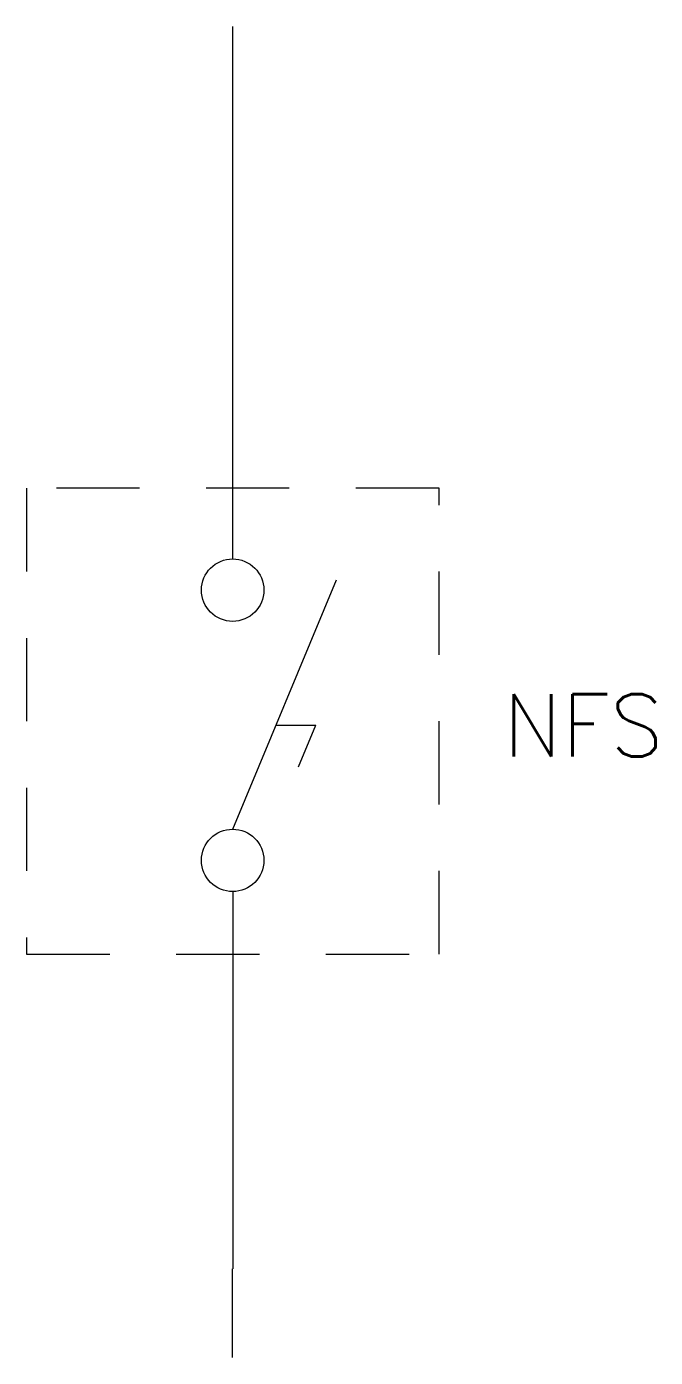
# Model space of a CAD drawing. Header units: inches. Extents: x -0.31 to 0.64, y -2 to 0.
import ezdxf
from ezdxf.enums import TextEntityAlignment as Align

# ---------------------------------------------------------------- set-up
doc = ezdxf.new("R2010")
doc.units = ezdxf.units.IN
doc.header["$LTSCALE"] = 0.5
doc.header["$MEASUREMENT"] = 0
doc.linetypes.add('HIDDEN', pattern=[0.375, 0.25, -0.125])
doc.styles.add('Text', font='SIMPLEX.SHX', dxfattribs={"height": 0.1})

msp = doc.modelspace()

# ---------------------------------------------------------------- linework, layer by layer
at = {"color": 6}
for p, q in [((0.0001, -0.8), (0.0001, 0)), ((0.0001, -1.3), (0.0001, -1.867)), ((0, -2), (0, -1.867))]:
    msp.add_line(p, q, dxfattribs=at)
at = {"linetype": 'HIDDEN'}
for p, q in [((-0.3097, -0.6939), (-0.3097, -1.394)), ((0.3102, -0.6939), (-0.3097, -0.6939)), ((0.3102, -1.394), (0.3102, -0.6939)), ((-0.3097, -1.394), (0.3102, -1.394))]:
    msp.add_line(p, q, dxfattribs=at)
at = {"linetype": 'Continuous'}
for p, q in [((0.0001, -1.2063), (0.1563, -0.8313)), ((0.0652, -1.05), (0.1251, -1.05)), ((0.099, -1.1125), (0.1251, -1.05))]:
    msp.add_line(p, q, dxfattribs=at)
for centre in [(0.0001, -0.8469), (0.0001, -1.2531)]:
    msp.add_circle(centre, 0.0469, dxfattribs=at)

# ---------------------------------------------------------------- texts
at = {"color": 0, "style": 'Text'}
msp.add_attdef('NFS', text='30A', height=0.09375, dxfattribs=at).set_placement((0.4065, -1.05), align=Align.MIDDLE_LEFT)

doc.saveas('drawing.dxf')
